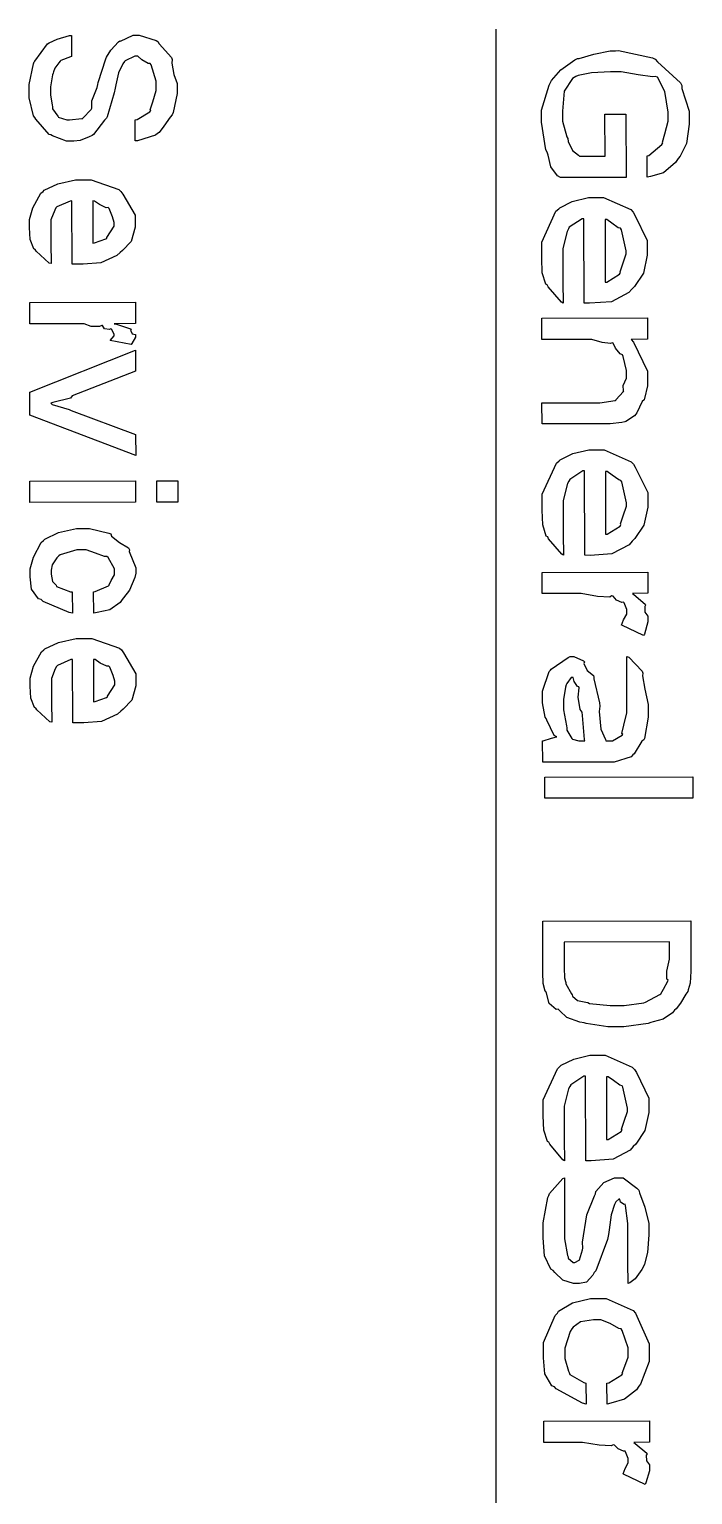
# Model space of a CAD drawing. Extents: x 0.2 to 11.6, y 0.3 to 16.2.
# Drawn here: x 9.418 to 9.854, y 3.268 to 4.232 of the extents above; entities that cross this region are included whole.
import ezdxf

# ---------------------------------------------------------------- set-up
doc = ezdxf.new("R2010")
doc.units = 0
doc.header["$MEASUREMENT"] = 0

msp = doc.modelspace()

# ---------------------------------------------------------------- linework, layer by layer
at = {"color": 0}
for p, q in [((9.72499, 4.23167), (9.72499, 2.87831)), ((9.42171, 4.21072), (9.43012, 4.22206)), ((9.43012, 4.22206), (9.43121, 4.22282)), ((9.43121, 4.22282), (9.43647, 4.22521)), ((9.43121, 4.22282), (9.43121, 4.22282)), ((9.43647, 4.22521), (9.44456, 4.2276)), ((9.44456, 4.2276), (9.44596, 4.2276)), ((9.44596, 4.2276), (9.44596, 4.21371)), ((9.44596, 4.2276), (9.44596, 4.2276)), ((9.47168, 4.21793), (9.47678, 4.22353)), ((9.47678, 4.22353), (9.47765, 4.22412)), ((9.47765, 4.22412), (9.47819, 4.2239)), ((9.47819, 4.2239), (9.48654, 4.22781)), ((9.48654, 4.22781), (9.48936, 4.22781)), ((9.48936, 4.22781), (9.4904, 4.22781)), ((9.4904, 4.22781), (9.50157, 4.22439)), ((9.50157, 4.22439), (9.50261, 4.22368)), ((9.50261, 4.22368), (9.50353, 4.22217)), ((9.50353, 4.22217), (9.51161, 4.21306)), ((9.43886, 4.2111), (9.43836, 4.21067)), ((9.44521, 4.2136), (9.43886, 4.2111)), ((9.44596, 4.21371), (9.44521, 4.2136)), ((9.46349, 4.19672), (9.46847, 4.21235)), ((9.46847, 4.21235), (9.46897, 4.21326)), ((9.46897, 4.21326), (9.47168, 4.21793)), ((9.46897, 4.21326), (9.46897, 4.21326)), ((9.48763, 4.21392), (9.48118, 4.21104)), ((9.4885, 4.21392), (9.48763, 4.21392)), ((9.48942, 4.21392), (9.4885, 4.21392)), ((9.49218, 4.21158), (9.48942, 4.21392)), ((9.49625, 4.20921), (9.49218, 4.21158)), ((9.51161, 4.21306), (9.51215, 4.21175)), ((9.51215, 4.21175), (9.51178, 4.20947)), ((9.76768, 4.20508), (9.77675, 4.21154)), ((9.77675, 4.21154), (9.77869, 4.2124)), ((9.77869, 4.2124), (9.77978, 4.21257)), ((9.77978, 4.21257), (9.78939, 4.21528)), ((9.78939, 4.21528), (9.80007, 4.21761)), ((9.80007, 4.21761), (9.80365, 4.21761)), ((9.80365, 4.21761), (9.8055, 4.21767)), ((9.8055, 4.21767), (9.82781, 4.21294)), ((9.82781, 4.21294), (9.82969, 4.21197)), ((9.82969, 4.21197), (9.83117, 4.21029)), ((9.41818, 4.19542), (9.4209, 4.20893)), ((9.4209, 4.20893), (9.42144, 4.21024)), ((9.42144, 4.21024), (9.42171, 4.21072)), ((9.43338, 4.20176), (9.43207, 4.19379)), ((9.43381, 4.20285), (9.43338, 4.20176)), ((9.43403, 4.20367), (9.43381, 4.20285)), ((9.435, 4.20611), (9.43403, 4.20367)), ((9.4375, 4.20958), (9.435, 4.20611)), ((9.43836, 4.21067), (9.4375, 4.20958)), ((9.47672, 4.20301), (9.4751, 4.19526)), ((9.4796, 4.20899), (9.47672, 4.20301)), ((9.48068, 4.21044), (9.4796, 4.20899)), ((9.48118, 4.21104), (9.48068, 4.21044)), ((9.49761, 4.20915), (9.49625, 4.20921)), ((9.49826, 4.20833), (9.49761, 4.20915)), ((9.50151, 4.1976), (9.49826, 4.20833)), ((9.51178, 4.20947), (9.51324, 4.20199)), ((9.51324, 4.20199), (9.5154, 4.19613)), ((9.76144, 4.19797), (9.76768, 4.20508)), ((9.78787, 4.20301), (9.77914, 4.20122)), ((9.80035, 4.20372), (9.78787, 4.20301)), ((9.80453, 4.20372), (9.80035, 4.20372)), ((9.80729, 4.20378), (9.80453, 4.20372)), ((9.81847, 4.20176), (9.80729, 4.20378)), ((9.82781, 4.20036), (9.81847, 4.20176)), ((9.83117, 4.21029), (9.84625, 4.1965)), ((9.41818, 4.19049), (9.41818, 4.19542)), ((9.43207, 4.19379), (9.43207, 4.19114)), ((9.45921, 4.18457), (9.46283, 4.19347)), ((9.46283, 4.19347), (9.46332, 4.19547)), ((9.46332, 4.19547), (9.46349, 4.19672)), ((9.47461, 4.19287), (9.47401, 4.18994)), ((9.4751, 4.19526), (9.47461, 4.19287)), ((9.50151, 4.19374), (9.50151, 4.1976)), ((9.50151, 4.19135), (9.50151, 4.19374)), ((9.5154, 4.19613), (9.5154, 4.19417)), ((9.5154, 4.19417), (9.5154, 4.18951)), ((9.75483, 4.17856), (9.75988, 4.19504)), ((9.75988, 4.19504), (9.7609, 4.19678)), ((9.7609, 4.19678), (9.76144, 4.19797)), ((9.77539, 4.19928), (9.76981, 4.19092)), ((9.77761, 4.20068), (9.77539, 4.19928)), ((9.77914, 4.20122), (9.77761, 4.20068)), ((9.82969, 4.20068), (9.82781, 4.20036)), ((9.83111, 4.20014), (9.82969, 4.20068)), ((9.83604, 4.19075), (9.83111, 4.20014)), ((9.84625, 4.1965), (9.84728, 4.19461)), ((9.84728, 4.19461), (9.84728, 4.19276)), ((9.84728, 4.19276), (9.85206, 4.1779)), ((9.41818, 4.18658), (9.41818, 4.19049)), ((9.42096, 4.17486), (9.41818, 4.18658)), ((9.43207, 4.19114), (9.43207, 4.18858)), ((9.43207, 4.18858), (9.43315, 4.18169)), ((9.45921, 4.17985), (9.45921, 4.18457)), ((9.47401, 4.18994), (9.4694, 4.17421)), ((9.49772, 4.17871), (9.49929, 4.18403)), ((9.49929, 4.18403), (9.50151, 4.19135)), ((9.5154, 4.18951), (9.51269, 4.17686)), ((9.76981, 4.19092), (9.76872, 4.17774)), ((9.83817, 4.17725), (9.83604, 4.19075)), ((9.42188, 4.17378), (9.42096, 4.17486)), ((9.42253, 4.17253), (9.42188, 4.17378)), ((9.43115, 4.1626), (9.42253, 4.17253)), ((9.43315, 4.18169), (9.43338, 4.18093)), ((9.43338, 4.18093), (9.43349, 4.17947)), ((9.43349, 4.17947), (9.43685, 4.17458)), ((9.43685, 4.17458), (9.43728, 4.17421)), ((9.43728, 4.17421), (9.43722, 4.17383)), ((9.43722, 4.17383), (9.44276, 4.17204)), ((9.44467, 4.17204), (9.45269, 4.17296)), ((9.45269, 4.17296), (9.45335, 4.17312)), ((9.45335, 4.17324), (9.45888, 4.17893)), ((9.45335, 4.17312), (9.45335, 4.17324)), ((9.45888, 4.17893), (9.45921, 4.17985)), ((9.45921, 4.17985), (9.45921, 4.17985)), ((9.46897, 4.17333), (9.46756, 4.17193)), ((9.4694, 4.17421), (9.46897, 4.17333)), ((9.48899, 4.17242), (9.4975, 4.17746)), ((9.4975, 4.17746), (9.49804, 4.17833)), ((9.49804, 4.17833), (9.49772, 4.17871)), ((9.51069, 4.17388), (9.50672, 4.16803)), ((9.51215, 4.17551), (9.51069, 4.17388)), ((9.51269, 4.17686), (9.51215, 4.17551)), ((9.75483, 4.17247), (9.75483, 4.17856)), ((9.76872, 4.17774), (9.76872, 4.17333)), ((9.76872, 4.17333), (9.76872, 4.17128)), ((9.7965, 4.17594), (9.81039, 4.17594)), ((9.79671, 4.14817), (9.7965, 4.17594)), ((9.7965, 4.17594), (9.7965, 4.17594)), ((9.81039, 4.17594), (9.8106, 4.13428)), ((9.83817, 4.17269), (9.83817, 4.17725)), ((9.83817, 4.17117), (9.83817, 4.17269)), ((9.85206, 4.1779), (9.85206, 4.1729)), ((9.85206, 4.1729), (9.85206, 4.16922)), ((9.44276, 4.17204), (9.44467, 4.17204)), ((9.44467, 4.17204), (9.44467, 4.17204)), ((9.46756, 4.17193), (9.46039, 4.16249)), ((9.48785, 4.17225), (9.48899, 4.17242)), ((9.48785, 4.15836), (9.48785, 4.17225)), ((9.50239, 4.16314), (9.50125, 4.162)), ((9.50347, 4.1639), (9.50239, 4.16314)), ((9.50672, 4.16803), (9.50347, 4.1639)), ((9.75483, 4.17063), (9.75483, 4.17247)), ((9.75776, 4.15235), (9.75483, 4.17063)), ((9.76872, 4.17128), (9.77165, 4.16103)), ((9.83442, 4.15739), (9.83604, 4.16303)), ((9.83604, 4.16303), (9.83817, 4.17117)), ((9.85206, 4.16922), (9.85032, 4.15668)), ((9.43229, 4.16228), (9.43115, 4.1626)), ((9.43338, 4.16162), (9.43229, 4.16228)), ((9.44271, 4.15815), (9.43338, 4.16162)), ((9.44618, 4.15815), (9.44271, 4.15815)), ((9.44749, 4.15815), (9.44618, 4.15815)), ((9.45156, 4.15864), (9.44749, 4.15815)), ((9.45747, 4.16103), (9.45156, 4.15864)), ((9.45942, 4.16183), (9.45747, 4.16103)), ((9.46039, 4.16249), (9.45942, 4.16183)), ((9.48921, 4.15842), (9.48785, 4.15836)), ((9.50125, 4.162), (9.48921, 4.15842)), ((9.77165, 4.16103), (9.77219, 4.15989)), ((9.77219, 4.15989), (9.7724, 4.15788)), ((9.7724, 4.15788), (9.77528, 4.15207)), ((9.82553, 4.14876), (9.83404, 4.15603)), ((9.83404, 4.15603), (9.83469, 4.15707)), ((9.83469, 4.15707), (9.83442, 4.15739)), ((9.85032, 4.15668), (9.84608, 4.14828)), ((9.75874, 4.15078), (9.75776, 4.15235)), ((9.75933, 4.14899), (9.75874, 4.15078)), ((9.76113, 4.14128), (9.75933, 4.14899)), ((9.77528, 4.15207), (9.77924, 4.14899)), ((9.77924, 4.14899), (9.78, 4.14817)), ((9.78, 4.14817), (9.79671, 4.14817)), ((9.82449, 4.14839), (9.82553, 4.14876)), ((9.82449, 4.1345), (9.82449, 4.14839)), ((9.8431, 4.14404), (9.83524, 4.13732)), ((9.84489, 4.14665), (9.8431, 4.14404)), ((9.84608, 4.14828), (9.84489, 4.14665)), ((9.76551, 4.13525), (9.76113, 4.14128)), ((9.76742, 4.13428), (9.76551, 4.13525)), ((9.8106, 4.13428), (9.76742, 4.13428)), ((9.82667, 4.13493), (9.82449, 4.1345)), ((9.83524, 4.13732), (9.82667, 4.13493)), ((9.42572, 4.12381), (9.42725, 4.12511)), ((9.42725, 4.12511), (9.428, 4.12587)), ((9.428, 4.12587), (9.43696, 4.13004)), ((9.43696, 4.13004), (9.44851, 4.13271)), ((9.44851, 4.13271), (9.45242, 4.13271)), ((9.45242, 4.13271), (9.45893, 4.13271)), ((9.45893, 4.13271), (9.47694, 4.12642)), ((9.47694, 4.12642), (9.47846, 4.12511)), ((9.47846, 4.12511), (9.4796, 4.12332)), ((9.42051, 4.11436), (9.42572, 4.12381)), ((9.43631, 4.11496), (9.43571, 4.11426)), ((9.44499, 4.11876), (9.43631, 4.11496)), ((9.44612, 4.11882), (9.44499, 4.11876)), ((9.44635, 4.07715), (9.44612, 4.11882)), ((9.46001, 4.11882), (9.46001, 4.09104)), ((9.46104, 4.11876), (9.46001, 4.11882)), ((9.46001, 4.11882), (9.46001, 4.11882)), ((9.46436, 4.11638), (9.46104, 4.11876)), ((9.46864, 4.11436), (9.46436, 4.11638)), ((9.4796, 4.12332), (9.48779, 4.10938)), ((9.76688, 4.11432), (9.77518, 4.11838)), ((9.77518, 4.11838), (9.78575, 4.12099)), ((9.78575, 4.12099), (9.78933, 4.12099)), ((9.78933, 4.12099), (9.79579, 4.12099)), ((9.79579, 4.12099), (9.81358, 4.11307)), ((9.41835, 4.10667), (9.42051, 4.11436)), ((9.41835, 4.10406), (9.41835, 4.10667)), ((9.43485, 4.11279), (9.43224, 4.10628)), ((9.43224, 4.10628), (9.43224, 4.10406)), ((9.43571, 4.11426), (9.43485, 4.11279)), ((9.47, 4.11447), (9.46864, 4.11436)), ((9.47065, 4.11382), (9.47, 4.11447)), ((9.47293, 4.1084), (9.47065, 4.11382)), ((9.4739, 4.10471), (9.47293, 4.1084)), ((9.48779, 4.10938), (9.48779, 4.10471)), ((9.75504, 4.09164), (9.76443, 4.11203)), ((9.76443, 4.11203), (9.76633, 4.11361)), ((9.76633, 4.11361), (9.76688, 4.11432)), ((9.78174, 4.1071), (9.77322, 4.10146)), ((9.78282, 4.1071), (9.78174, 4.1071)), ((9.78304, 4.05154), (9.78282, 4.1071)), ((9.79779, 4.10667), (9.79671, 4.10667)), ((9.79671, 4.10667), (9.79671, 4.06543)), ((9.80122, 4.10428), (9.79779, 4.10667)), ((9.81358, 4.11307), (9.81515, 4.11143)), ((9.81515, 4.11143), (9.81629, 4.10949)), ((9.81629, 4.10949), (9.82449, 4.09272)), ((9.41835, 4.1014), (9.41835, 4.10406)), ((9.41878, 4.09337), (9.41835, 4.1014)), ((9.43224, 4.10406), (9.43224, 4.10211)), ((9.43224, 4.10211), (9.43224, 4.09771)), ((9.43224, 4.09771), (9.43224, 4.09625)), ((9.43224, 4.09625), (9.43224, 4.09494)), ((9.46912, 4.09467), (9.4739, 4.10221)), ((9.4739, 4.10221), (9.4739, 4.10471)), ((9.4739, 4.10471), (9.4739, 4.10471)), ((9.48779, 4.10156), (9.48525, 4.09212)), ((9.48779, 4.10471), (9.48779, 4.10156)), ((9.77171, 4.09869), (9.76893, 4.08746)), ((9.77263, 4.10037), (9.77171, 4.09869)), ((9.77322, 4.10146), (9.77263, 4.10037)), ((9.80544, 4.10118), (9.80122, 4.10428)), ((9.80692, 4.10081), (9.80544, 4.10118)), ((9.80751, 4.09983), (9.80692, 4.10081)), ((9.8106, 4.08604), (9.80751, 4.09983)), ((9.42111, 4.08724), (9.41878, 4.09337)), ((9.42204, 4.08692), (9.42111, 4.08724)), ((9.42269, 4.08578), (9.42204, 4.08692)), ((9.43132, 4.07796), (9.42269, 4.08578)), ((9.43224, 4.09494), (9.43224, 4.09201)), ((9.43224, 4.09201), (9.43224, 4.09104)), ((9.43224, 4.09104), (9.43246, 4.07758)), ((9.43224, 4.09104), (9.43224, 4.09104)), ((9.46001, 4.09104), (9.46099, 4.09115)), ((9.46099, 4.09115), (9.46858, 4.09386)), ((9.46858, 4.09386), (9.46912, 4.09429)), ((9.46912, 4.09429), (9.46912, 4.09467)), ((9.47944, 4.08626), (9.47781, 4.08496)), ((9.48525, 4.09212), (9.47944, 4.08626)), ((9.75504, 4.08431), (9.75504, 4.09164)), ((9.76893, 4.08746), (9.76893, 4.08365)), ((9.8106, 4.08393), (9.8106, 4.08604)), ((9.8106, 4.08604), (9.8106, 4.08604)), ((9.82449, 4.09272), (9.82449, 4.08713)), ((9.82449, 4.08713), (9.82449, 4.08317)), ((9.43246, 4.07758), (9.43132, 4.07796)), ((9.44694, 4.07715), (9.44635, 4.07715)), ((9.44878, 4.07715), (9.44694, 4.07715)), ((9.4496, 4.07715), (9.44878, 4.07715)), ((9.4535, 4.07715), (9.4496, 4.07715)), ((9.46522, 4.07813), (9.4535, 4.07715)), ((9.47581, 4.08301), (9.46522, 4.07813)), ((9.47781, 4.08496), (9.47581, 4.08301)), ((9.75504, 4.08111), (9.75504, 4.08431)), ((9.75547, 4.0715), (9.75504, 4.08111)), ((9.76893, 4.08365), (9.76893, 4.08083)), ((9.76893, 4.08083), (9.76893, 4.07449)), ((9.80664, 4.07221), (9.80838, 4.07747)), ((9.80838, 4.07747), (9.8106, 4.08393)), ((9.82449, 4.08317), (9.82189, 4.07129)), ((9.75781, 4.06407), (9.75547, 4.0715)), ((9.76893, 4.07449), (9.76893, 4.07238)), ((9.76893, 4.07238), (9.76893, 4.07064)), ((9.76893, 4.07064), (9.76893, 4.06674)), ((9.76893, 4.06674), (9.76893, 4.06543)), ((9.79779, 4.06549), (9.80632, 4.07075)), ((9.80632, 4.07075), (9.80692, 4.07172)), ((9.80692, 4.07172), (9.80664, 4.07221)), ((9.82189, 4.07129), (9.81597, 4.0625)), ((9.75874, 4.06369), (9.75781, 4.06407)), ((9.75933, 4.06233), (9.75874, 4.06369)), ((9.76801, 4.05219), (9.75933, 4.06233)), ((9.76893, 4.06543), (9.76915, 4.05154)), ((9.76893, 4.06543), (9.76893, 4.06543)), ((9.79671, 4.06543), (9.79779, 4.06549)), ((9.79671, 4.06543), (9.79671, 4.06543)), ((9.81228, 4.05849), (9.801, 4.05251)), ((9.81429, 4.06087), (9.81228, 4.05849)), ((9.81597, 4.0625), (9.81429, 4.06087)), ((9.41846, 4.05197), (9.4879, 4.05219)), ((9.41846, 4.03808), (9.41846, 4.05197)), ((9.41846, 4.05197), (9.41846, 4.05197)), ((9.4879, 4.05219), (9.4879, 4.03831)), ((9.76915, 4.05154), (9.76801, 4.05219)), ((9.78657, 4.05149), (9.78304, 4.05154)), ((9.801, 4.05251), (9.78657, 4.05149)), ((9.45275, 4.03808), (9.41846, 4.03808)), ((9.45426, 4.03808), (9.45275, 4.03808)), ((9.45882, 4.03624), (9.45426, 4.03808)), ((9.4879, 4.03831), (9.47401, 4.03808)), ((9.47401, 4.03808), (9.47542, 4.03776)), ((9.47542, 4.03776), (9.48465, 4.03472)), ((9.75515, 4.04161), (9.8246, 4.04183)), ((9.75515, 4.02772), (9.75515, 4.04161)), ((9.8246, 4.04183), (9.8246, 4.02794)), ((9.4644, 4.03619), (9.45882, 4.03624)), ((9.46576, 4.037), (9.4644, 4.03619)), ((9.46631, 4.03689), (9.46576, 4.037)), ((9.46772, 4.03472), (9.46631, 4.03689)), ((9.47097, 4.03424), (9.46772, 4.03472)), ((9.47185, 4.03461), (9.47097, 4.03424)), ((9.4714, 4.02701), (9.47401, 4.03011)), ((9.47217, 4.0344), (9.47185, 4.03461)), ((9.47401, 4.03114), (9.47217, 4.0344)), ((9.47401, 4.03011), (9.47401, 4.03114)), ((9.47401, 4.03114), (9.47401, 4.03114)), ((9.48465, 4.03472), (9.48508, 4.0344)), ((9.48508, 4.0344), (9.48481, 4.03386)), ((9.48481, 4.03386), (9.48579, 4.03136)), ((9.4879, 4.02914), (9.48551, 4.02496)), ((9.48579, 4.03136), (9.4879, 4.03087)), ((9.4879, 4.03087), (9.4879, 4.03071)), ((9.4879, 4.03071), (9.4879, 4.02914)), ((9.41851, 3.993), (9.48796, 4.02078)), ((9.48508, 4.02442), (9.4714, 4.02701)), ((9.4714, 4.02701), (9.4714, 4.02701)), ((9.48551, 4.02496), (9.48508, 4.02442)), ((9.48796, 4.02078), (9.48796, 4.00689)), ((9.78575, 4.02772), (9.75515, 4.02772)), ((9.78797, 4.02772), (9.78575, 4.02772)), ((9.79482, 4.02576), (9.78797, 4.02772)), ((9.80029, 4.02496), (9.79482, 4.02576)), ((9.80137, 4.02556), (9.80029, 4.02496)), ((9.80203, 4.02522), (9.80137, 4.02556)), ((9.80365, 4.02203), (9.80203, 4.02522)), ((9.80675, 4.01818), (9.80365, 4.02203)), ((9.8246, 4.02794), (9.81396, 4.02772)), ((9.81396, 4.02772), (9.81543, 4.02599)), ((9.81543, 4.02599), (9.8246, 4.00678)), ((9.80811, 4.01753), (9.80675, 4.01818)), ((9.80854, 4.01654), (9.80811, 4.01753)), ((9.81071, 4.00726), (9.80854, 4.01654)), ((9.48796, 4.00689), (9.44629, 3.99061)), ((9.80869, 3.9975), (9.81071, 4.00228)), ((9.81071, 4.00385), (9.81071, 4.00726)), ((9.81071, 4.00228), (9.81071, 4.00385)), ((9.8246, 4.00678), (9.8246, 4.00038)), ((9.8246, 4.00038), (9.8246, 3.99729)), ((9.41851, 3.97803), (9.41851, 3.993)), ((9.41851, 3.993), (9.41851, 3.993)), ((9.44629, 3.99061), (9.44515, 3.98921)), ((9.80393, 3.98817), (9.80865, 3.99322)), ((9.80865, 3.99322), (9.80897, 3.99387)), ((9.80886, 3.99387), (9.80869, 3.9975)), ((9.80897, 3.99387), (9.80886, 3.99387)), ((9.8246, 3.99729), (9.82275, 3.98888)), ((9.4336, 3.98622), (9.4324, 3.98583)), ((9.4324, 3.98583), (9.43326, 3.98497)), ((9.43326, 3.98497), (9.44433, 3.98161)), ((9.44515, 3.98921), (9.4336, 3.98622)), ((9.44433, 3.98161), (9.44564, 3.98107)), ((9.44564, 3.98107), (9.48796, 3.96522)), ((9.75538, 3.97217), (9.75515, 3.98606)), ((9.75515, 3.98606), (9.78965, 3.98606)), ((9.78965, 3.98606), (9.79324, 3.98606)), ((9.79324, 3.98606), (9.80344, 3.98768)), ((9.80344, 3.98768), (9.80399, 3.98801)), ((9.80399, 3.98801), (9.80393, 3.98817)), ((9.82107, 3.98699), (9.81754, 3.97939)), ((9.82243, 3.98801), (9.82107, 3.98699)), ((9.82275, 3.98888), (9.82243, 3.98801)), ((9.48817, 3.95133), (9.41851, 3.97803)), ((9.79747, 3.97217), (9.75538, 3.97217)), ((9.75538, 3.97217), (9.75538, 3.97217)), ((9.80003, 3.97217), (9.79747, 3.97217)), ((9.80783, 3.97314), (9.80003, 3.97217)), ((9.80963, 3.97347), (9.80783, 3.97314)), ((9.81033, 3.97369), (9.80963, 3.97347)), ((9.81597, 3.97749), (9.81033, 3.97369)), ((9.817, 3.97868), (9.81597, 3.97749)), ((9.81754, 3.97939), (9.817, 3.97868)), ((9.48796, 3.96522), (9.48817, 3.95133)), ((9.76714, 3.94857), (9.77544, 3.95264)), ((9.77544, 3.95264), (9.78603, 3.95524)), ((9.78603, 3.95524), (9.78961, 3.95524)), ((9.78961, 3.95524), (9.79606, 3.95524)), ((9.79606, 3.95524), (9.81386, 3.94732)), ((9.75532, 3.92589), (9.76471, 3.94629)), ((9.76471, 3.94629), (9.7666, 3.94786)), ((9.7666, 3.94786), (9.76714, 3.94857)), ((9.78201, 3.94135), (9.77349, 3.93571)), ((9.7831, 3.94135), (9.78201, 3.94135)), ((9.78331, 3.88579), (9.7831, 3.94135)), ((9.81386, 3.94732), (9.81543, 3.94569)), ((9.81543, 3.94569), (9.81657, 3.94374)), ((9.81657, 3.94374), (9.82476, 3.92697)), ((9.41862, 3.93446), (9.48807, 3.93468)), ((9.41862, 3.92057), (9.41862, 3.93446)), ((9.41862, 3.93446), (9.41862, 3.93446)), ((9.48807, 3.93468), (9.48807, 3.92079)), ((9.50196, 3.93468), (9.51585, 3.93468)), ((9.50196, 3.92079), (9.50196, 3.93468)), ((9.50196, 3.93468), (9.50196, 3.93468)), ((9.51585, 3.93468), (9.51585, 3.92079)), ((9.77197, 3.93294), (9.76921, 3.92171)), ((9.77289, 3.93463), (9.77197, 3.93294)), ((9.77349, 3.93571), (9.77289, 3.93463)), ((9.79807, 3.94092), (9.79699, 3.94092)), ((9.79699, 3.94092), (9.79699, 3.89968)), ((9.80149, 3.93853), (9.79807, 3.94092)), ((9.80572, 3.93544), (9.80149, 3.93853)), ((9.80718, 3.93506), (9.80572, 3.93544)), ((9.80778, 3.93408), (9.80718, 3.93506)), ((9.81088, 3.92031), (9.80778, 3.93408)), ((9.75532, 3.91857), (9.75532, 3.92589)), ((9.82476, 3.92697), (9.82476, 3.92139)), ((9.48807, 3.92079), (9.41862, 3.92057)), ((9.51585, 3.92079), (9.50196, 3.92079)), ((9.75532, 3.91536), (9.75532, 3.91857)), ((9.75575, 3.90576), (9.75532, 3.91536)), ((9.76921, 3.92171), (9.76921, 3.91792)), ((9.76921, 3.91792), (9.76921, 3.9151)), ((9.76921, 3.9151), (9.76921, 3.90875)), ((9.80865, 3.91174), (9.81088, 3.91818)), ((9.81088, 3.91818), (9.81088, 3.92031)), ((9.81088, 3.92031), (9.81088, 3.92031)), ((9.82476, 3.91743), (9.82215, 3.90554)), ((9.82476, 3.92139), (9.82476, 3.91743)), ((9.43728, 3.90067), (9.44917, 3.90332)), ((9.44917, 3.90332), (9.45318, 3.90332)), ((9.45318, 3.90332), (9.45785, 3.90332)), ((9.45785, 3.90332), (9.47049, 3.90044)), ((9.75808, 3.89833), (9.75575, 3.90576)), ((9.76921, 3.90875), (9.76921, 3.90663)), ((9.76921, 3.90663), (9.76921, 3.90489)), ((9.76921, 3.90489), (9.76921, 3.90099)), ((9.79807, 3.89974), (9.80658, 3.905)), ((9.80658, 3.905), (9.80718, 3.90599)), ((9.80692, 3.90647), (9.80865, 3.91174)), ((9.80718, 3.90599), (9.80692, 3.90647)), ((9.82215, 3.90554), (9.81625, 3.89675)), ((9.42085, 3.88465), (9.42606, 3.89421)), ((9.42606, 3.89421), (9.42757, 3.89551)), ((9.42757, 3.89551), (9.42828, 3.89632)), ((9.42828, 3.89632), (9.43728, 3.90067)), ((9.47049, 3.90044), (9.47185, 3.89985)), ((9.47185, 3.89985), (9.47222, 3.89844)), ((9.47222, 3.89844), (9.47754, 3.89426)), ((9.47754, 3.89426), (9.48335, 3.89063)), ((9.759, 3.89794), (9.75808, 3.89833)), ((9.7596, 3.8966), (9.759, 3.89794)), ((9.76828, 3.88644), (9.7596, 3.8966)), ((9.76921, 3.90099), (9.76921, 3.89968)), ((9.76921, 3.89968), (9.76942, 3.88579)), ((9.76921, 3.89968), (9.76921, 3.89968)), ((9.79699, 3.89968), (9.79807, 3.89974)), ((9.79699, 3.89968), (9.79699, 3.89968)), ((9.81456, 3.89513), (9.81256, 3.89274)), ((9.81625, 3.89675), (9.81456, 3.89513)), ((9.41867, 3.87685), (9.42085, 3.88465)), ((9.43636, 3.88411), (9.43317, 3.87956)), ((9.43756, 3.88553), (9.43636, 3.88411)), ((9.43836, 3.88618), (9.43756, 3.88553)), ((9.44943, 3.88943), (9.43836, 3.88618)), ((9.4534, 3.88943), (9.44943, 3.88943)), ((9.45546, 3.88943), (9.4534, 3.88943)), ((9.46164, 3.88721), (9.45546, 3.88943)), ((9.46767, 3.88504), (9.46164, 3.88721)), ((9.46924, 3.8851), (9.46767, 3.88504)), ((9.47006, 3.88439), (9.46924, 3.8851)), ((9.47422, 3.87679), (9.47006, 3.88439)), ((9.48335, 3.89063), (9.484, 3.88943)), ((9.484, 3.88943), (9.48383, 3.88824)), ((9.48383, 3.88824), (9.48813, 3.87761)), ((9.76942, 3.88579), (9.76828, 3.88644)), ((9.78683, 3.88574), (9.78331, 3.88579)), ((9.80126, 3.88678), (9.78683, 3.88574)), ((9.81256, 3.89274), (9.80126, 3.88678)), ((9.41868, 3.87424), (9.41867, 3.87685)), ((9.41868, 3.87158), (9.41868, 3.87424)), ((9.43257, 3.87608), (9.43256, 3.87489)), ((9.43256, 3.87489), (9.43256, 3.87332)), ((9.43317, 3.87956), (9.43257, 3.87608)), ((9.47424, 3.87403), (9.47422, 3.87679)), ((9.47424, 3.87283), (9.47424, 3.87403)), ((9.48813, 3.87403), (9.48753, 3.87126)), ((9.48813, 3.87761), (9.48813, 3.87403)), ((9.75547, 3.87446), (9.82493, 3.87468)), ((9.75547, 3.86057), (9.75547, 3.87446)), ((9.82493, 3.87468), (9.82492, 3.86079)), ((9.4196, 3.86356), (9.41868, 3.87158)), ((9.43256, 3.87332), (9.43338, 3.86849)), ((9.43338, 3.86849), (9.43528, 3.86681)), ((9.43528, 3.86681), (9.43582, 3.86621)), ((9.43582, 3.86621), (9.43608, 3.86524)), ((9.43608, 3.86524), (9.44526, 3.86182)), ((9.46149, 3.86187), (9.47017, 3.86567)), ((9.47017, 3.86567), (9.47075, 3.86621)), ((9.47065, 3.86626), (9.472, 3.86925)), ((9.47075, 3.86621), (9.47065, 3.86626)), ((9.472, 3.86925), (9.47424, 3.87283)), ((9.48753, 3.87126), (9.4841, 3.86285)), ((9.42421, 3.85715), (9.4196, 3.86356)), ((9.42606, 3.85667), (9.42421, 3.85715)), ((9.42731, 3.85547), (9.42606, 3.85667)), ((9.44444, 3.8481), (9.42731, 3.85547)), ((9.44526, 3.86182), (9.44644, 3.86165)), ((9.44644, 3.86165), (9.44667, 3.84776)), ((9.44644, 3.86165), (9.44644, 3.86165)), ((9.46033, 3.86165), (9.46149, 3.86187)), ((9.46056, 3.84776), (9.46033, 3.86165)), ((9.47786, 3.85476), (9.47119, 3.84988)), ((9.47922, 3.85667), (9.47786, 3.85476)), ((9.48008, 3.85781), (9.47922, 3.85667)), ((9.4841, 3.86285), (9.48008, 3.85781)), ((9.7774, 3.86057), (9.75547, 3.86057)), ((9.75547, 3.86057), (9.75547, 3.86057)), ((9.78099, 3.86057), (9.7774, 3.86057)), ((9.79178, 3.85867), (9.78099, 3.86057)), ((9.79975, 3.85829), (9.79178, 3.85867)), ((9.80106, 3.85906), (9.79975, 3.85829)), ((9.80197, 3.85883), (9.80106, 3.85906)), ((9.80431, 3.85628), (9.80197, 3.85883)), ((9.80783, 3.85476), (9.80431, 3.85628)), ((9.80886, 3.85493), (9.80783, 3.85476)), ((9.80919, 3.85449), (9.80886, 3.85493)), ((9.82492, 3.86079), (9.81472, 3.86057)), ((9.81472, 3.86057), (9.8156, 3.85992)), ((9.8156, 3.85992), (9.82314, 3.85357)), ((9.44667, 3.84776), (9.44444, 3.8481)), ((9.46272, 3.8481), (9.46056, 3.84776)), ((9.47119, 3.84988), (9.46272, 3.8481)), ((9.80886, 3.84337), (9.81103, 3.84717)), ((9.81103, 3.85004), (9.80919, 3.85449)), ((9.81104, 3.84842), (9.81103, 3.85004)), ((9.81103, 3.84717), (9.81104, 3.84842)), ((9.8234, 3.85297), (9.82281, 3.85221)), ((9.82281, 3.85221), (9.82297, 3.84847)), ((9.82297, 3.84847), (9.82493, 3.84586)), ((9.82314, 3.85357), (9.8234, 3.85297)), ((9.82493, 3.84586), (9.82493, 3.84494)), ((9.82493, 3.84494), (9.82493, 3.84196)), ((9.80761, 3.83985), (9.80886, 3.84337)), ((9.80778, 3.83974), (9.80761, 3.83985)), ((9.8221, 3.83301), (9.80778, 3.83974)), ((9.82493, 3.84196), (9.82254, 3.83399)), ((9.42844, 3.82428), (9.43739, 3.82844)), ((9.43739, 3.82844), (9.44894, 3.83111)), ((9.44894, 3.83111), (9.45285, 3.83111)), ((9.45285, 3.83111), (9.45936, 3.83111)), ((9.45936, 3.83111), (9.47737, 3.82482)), ((9.82254, 3.83399), (9.8221, 3.83301)), ((9.42096, 3.81278), (9.42617, 3.82221)), ((9.42617, 3.82221), (9.42768, 3.82351)), ((9.42768, 3.82351), (9.42844, 3.82428)), ((9.44542, 3.81717), (9.43674, 3.81336)), ((9.44656, 3.81722), (9.44542, 3.81717)), ((9.44678, 3.77556), (9.44656, 3.81722)), ((9.46044, 3.81722), (9.46044, 3.78944)), ((9.46149, 3.81717), (9.46044, 3.81722)), ((9.46044, 3.81722), (9.46044, 3.81722)), ((9.46479, 3.81478), (9.46149, 3.81717)), ((9.47737, 3.82482), (9.47889, 3.82351)), ((9.47889, 3.82351), (9.48003, 3.82172)), ((9.48003, 3.82172), (9.48822, 3.80778)), ((9.76124, 3.81082), (9.77251, 3.81868)), ((9.77251, 3.81868), (9.77382, 3.81922)), ((9.77382, 3.81922), (9.77615, 3.81922)), ((9.77615, 3.81922), (9.78244, 3.81635)), ((9.78244, 3.81635), (9.78315, 3.81575)), ((9.81114, 3.80533), (9.81114, 3.81922)), ((9.81114, 3.81922), (9.81233, 3.81874)), ((9.81233, 3.81874), (9.82101, 3.80951)), ((9.41878, 3.80507), (9.42096, 3.81278)), ((9.43528, 3.81119), (9.43267, 3.80469)), ((9.43614, 3.81267), (9.43528, 3.81119)), ((9.43674, 3.81336), (9.43614, 3.81267)), ((9.46907, 3.81278), (9.46479, 3.81478)), ((9.47043, 3.81288), (9.46907, 3.81278)), ((9.47108, 3.81224), (9.47043, 3.81288)), ((9.47336, 3.80681), (9.47108, 3.81224)), ((9.47433, 3.80311), (9.47336, 3.80681)), ((9.48822, 3.80778), (9.48822, 3.80311)), ((9.75558, 3.7965), (9.75993, 3.8094)), ((9.75993, 3.8094), (9.76079, 3.81033)), ((9.76079, 3.81033), (9.76124, 3.81082)), ((9.78315, 3.81575), (9.78276, 3.81461)), ((9.78276, 3.81461), (9.78504, 3.81011)), ((9.78504, 3.81011), (9.78907, 3.80664)), ((9.78907, 3.80664), (9.78944, 3.80556)), ((9.82101, 3.80951), (9.82156, 3.80817)), ((9.82156, 3.80817), (9.82124, 3.80658)), ((9.82124, 3.80658), (9.82281, 3.79785)), ((9.41878, 3.80246), (9.41878, 3.80507)), ((9.41878, 3.79981), (9.41878, 3.80246)), ((9.41922, 3.79178), (9.41878, 3.79981)), ((9.43267, 3.80469), (9.43267, 3.80246)), ((9.43267, 3.80246), (9.43267, 3.80051)), ((9.43267, 3.80051), (9.43267, 3.79611)), ((9.46957, 3.79308), (9.47433, 3.80061)), ((9.47433, 3.80061), (9.47433, 3.80311)), ((9.47433, 3.80311), (9.47433, 3.80311)), ((9.48822, 3.79997), (9.48568, 3.79053)), ((9.48822, 3.80311), (9.48822, 3.79997)), ((9.77078, 3.79899), (9.76947, 3.7909)), ((9.77121, 3.80057), (9.77078, 3.79899)), ((9.77149, 3.80138), (9.77121, 3.80057)), ((9.77447, 3.80533), (9.77149, 3.80138)), ((9.77556, 3.80533), (9.77447, 3.80533)), ((9.77576, 3.80533), (9.77556, 3.80533)), ((9.77642, 3.8029), (9.77576, 3.80533)), ((9.77849, 3.79958), (9.77642, 3.8029)), ((9.77946, 3.79926), (9.77849, 3.79958)), ((9.77897, 3.79254), (9.77963, 3.79861)), ((9.77963, 3.79861), (9.77946, 3.79926)), ((9.78944, 3.80556), (9.78928, 3.80447)), ((9.78928, 3.80447), (9.79303, 3.78874)), ((9.81114, 3.80399), (9.81114, 3.80533)), ((9.81114, 3.80533), (9.81114, 3.80533)), ((9.81114, 3.79981), (9.81114, 3.80399)), ((9.81114, 3.79796), (9.81114, 3.79981)), ((9.81114, 3.79551), (9.81114, 3.79796)), ((9.82281, 3.79785), (9.82503, 3.78771)), ((9.42156, 3.78564), (9.41922, 3.79178)), ((9.43267, 3.79611), (9.43267, 3.79465)), ((9.43267, 3.79465), (9.43267, 3.79335)), ((9.43267, 3.79335), (9.43267, 3.79042)), ((9.43267, 3.79042), (9.43267, 3.78944)), ((9.43267, 3.78944), (9.43289, 3.77599)), ((9.43267, 3.78944), (9.43267, 3.78944)), ((9.46044, 3.78944), (9.46143, 3.78956)), ((9.46143, 3.78956), (9.46903, 3.79226)), ((9.46903, 3.79226), (9.46957, 3.79269)), ((9.46957, 3.79269), (9.46957, 3.79308)), ((9.48568, 3.79053), (9.47988, 3.78467)), ((9.75558, 3.79189), (9.75558, 3.7965)), ((9.75558, 3.78879), (9.75558, 3.79189)), ((9.75738, 3.7794), (9.75558, 3.78879)), ((9.76947, 3.7909), (9.76947, 3.78819)), ((9.76947, 3.78819), (9.76947, 3.78424)), ((9.78043, 3.78429), (9.77897, 3.79254)), ((9.79303, 3.78874), (9.79335, 3.78668)), ((9.81114, 3.78819), (9.81114, 3.79551)), ((9.81114, 3.78494), (9.81114, 3.78819)), ((9.82503, 3.78771), (9.82503, 3.78429)), ((9.42247, 3.78532), (9.42156, 3.78564)), ((9.42313, 3.78418), (9.42247, 3.78532)), ((9.43175, 3.77636), (9.42313, 3.78418)), ((9.47624, 3.78142), (9.46565, 3.77653)), ((9.47825, 3.78336), (9.47624, 3.78142)), ((9.47988, 3.78467), (9.47825, 3.78336)), ((9.75797, 3.77843), (9.75738, 3.7794)), ((9.75836, 3.7774), (9.75797, 3.77843)), ((9.76947, 3.78424), (9.77126, 3.7736)), ((9.78162, 3.78256), (9.78043, 3.78429)), ((9.78179, 3.78039), (9.78162, 3.78256)), ((9.78326, 3.76465), (9.78179, 3.78039)), ((9.79335, 3.78668), (9.79281, 3.78315)), ((9.79281, 3.78315), (9.794, 3.77149)), ((9.80903, 3.77403), (9.81114, 3.78222)), ((9.81114, 3.78222), (9.81114, 3.78494)), ((9.82503, 3.77935), (9.82264, 3.7654)), ((9.82503, 3.78429), (9.82503, 3.77935)), ((9.43289, 3.77599), (9.43175, 3.77636)), ((9.44738, 3.77556), (9.44678, 3.77556)), ((9.44922, 3.77556), (9.44738, 3.77556)), ((9.45003, 3.77556), (9.44922, 3.77556)), ((9.45394, 3.77556), (9.45003, 3.77556)), ((9.46565, 3.77653), (9.45394, 3.77556)), ((9.76335, 3.76719), (9.75836, 3.7774)), ((9.77126, 3.7736), (9.77165, 3.77235)), ((9.77165, 3.77235), (9.77169, 3.77072)), ((9.77169, 3.77072), (9.77496, 3.76531)), ((9.794, 3.77149), (9.79693, 3.76476)), ((9.80783, 3.76861), (9.80903, 3.77403)), ((9.80832, 3.76824), (9.80783, 3.76861)), ((9.80789, 3.76747), (9.80832, 3.76824)), ((9.75558, 3.76367), (9.75592, 3.76383)), ((9.75581, 3.74978), (9.75558, 3.76367)), ((9.75592, 3.76383), (9.76156, 3.76563)), ((9.76156, 3.76563), (9.76232, 3.76585)), ((9.76232, 3.76585), (9.76481, 3.7665)), ((9.76232, 3.76585), (9.76232, 3.76585)), ((9.76492, 3.7665), (9.76335, 3.76719)), ((9.76481, 3.7665), (9.76492, 3.7665)), ((9.77496, 3.76531), (9.77533, 3.76497)), ((9.77533, 3.76497), (9.77533, 3.76497)), ((9.77533, 3.76497), (9.77957, 3.76367)), ((9.77957, 3.76367), (9.78097, 3.76367)), ((9.78097, 3.76367), (9.78336, 3.76367)), ((9.78336, 3.76367), (9.78326, 3.76465)), ((9.78336, 3.76367), (9.78336, 3.76367)), ((9.79693, 3.76476), (9.79725, 3.76367)), ((9.79725, 3.76367), (9.79943, 3.76367)), ((9.79943, 3.76367), (9.80165, 3.76367)), ((9.80165, 3.76367), (9.80789, 3.76747)), ((9.82081, 3.76357), (9.81575, 3.75532)), ((9.82221, 3.76454), (9.82081, 3.76357)), ((9.82264, 3.7654), (9.82221, 3.76454)), ((9.75749, 3.74978), (9.75581, 3.74978)), ((9.76264, 3.74978), (9.75749, 3.74978)), ((9.76492, 3.74978), (9.76264, 3.74978)), ((9.76736, 3.74978), (9.76492, 3.74978)), ((9.77485, 3.74978), (9.76736, 3.74978)), ((9.77815, 3.74978), (9.77485, 3.74978)), ((9.79899, 3.74978), (9.77815, 3.74978)), ((9.80274, 3.74978), (9.79899, 3.74978)), ((9.81396, 3.75336), (9.80274, 3.74978)), ((9.81506, 3.75456), (9.81396, 3.75336)), ((9.81575, 3.75532), (9.81506, 3.75456)), ((9.75711, 3.73985), (9.85433, 3.74007)), ((9.75711, 3.72597), (9.75711, 3.73985)), ((9.75711, 3.73985), (9.75711, 3.73985)), ((9.85433, 3.74007), (9.85433, 3.72618)), ((9.85433, 3.72618), (9.75711, 3.72597)), ((9.75586, 3.64524), (9.85308, 3.64546)), ((9.75586, 3.61376), (9.75586, 3.64524)), ((9.85308, 3.64546), (9.85308, 3.61486)), ((9.85308, 3.64546), (9.85308, 3.64546)), ((9.83919, 3.63157), (9.76975, 3.63135)), ((9.76975, 3.63135), (9.76975, 3.6166)), ((9.83919, 3.62267), (9.83919, 3.63157)), ((9.83919, 3.63157), (9.83919, 3.63157)), ((9.75586, 3.61143), (9.75586, 3.61376)), ((9.76975, 3.6166), (9.76975, 3.61447)), ((9.76975, 3.61447), (9.76996, 3.60796)), ((9.83729, 3.61236), (9.83919, 3.62011)), ((9.83919, 3.62011), (9.83919, 3.62267)), ((9.85308, 3.61486), (9.85308, 3.61225)), ((9.75607, 3.60428), (9.75586, 3.61143)), ((9.75732, 3.59918), (9.75607, 3.60428)), ((9.76996, 3.60796), (9.77061, 3.60547)), ((9.77061, 3.60547), (9.77083, 3.60487)), ((9.77083, 3.60487), (9.77094, 3.60394)), ((9.83524, 3.60058), (9.83789, 3.60568)), ((9.83735, 3.60699), (9.83729, 3.61236)), ((9.83811, 3.60661), (9.83735, 3.60699)), ((9.83789, 3.60568), (9.83811, 3.60661)), ((9.8526, 3.60433), (9.85146, 3.59993)), ((9.85308, 3.61225), (9.8526, 3.60433)), ((9.75781, 3.59901), (9.75732, 3.59918)), ((9.75831, 3.59782), (9.75781, 3.59901)), ((9.76004, 3.59099), (9.75831, 3.59782)), ((9.77094, 3.60394), (9.77463, 3.59739)), ((9.77463, 3.59739), (9.77518, 3.59685)), ((9.77518, 3.59685), (9.77522, 3.59586)), ((9.77522, 3.59586), (9.77864, 3.59304)), ((9.8234, 3.59201), (9.83274, 3.5969)), ((9.83274, 3.5969), (9.83333, 3.5975)), ((9.83333, 3.5975), (9.83524, 3.60058)), ((9.83333, 3.5975), (9.83333, 3.5975)), ((9.84983, 3.59717), (9.84635, 3.59119)), ((9.85113, 3.59901), (9.84983, 3.59717)), ((9.85146, 3.59993), (9.85113, 3.59901)), ((9.76454, 3.58713), (9.76004, 3.59099)), ((9.76585, 3.58729), (9.76454, 3.58713)), ((9.76693, 3.58632), (9.76585, 3.58729)), ((9.77169, 3.58187), (9.76693, 3.58632)), ((9.77864, 3.59304), (9.78418, 3.59196)), ((9.78418, 3.59196), (9.78538, 3.59164)), ((9.78538, 3.59164), (9.7864, 3.59115)), ((9.7864, 3.59115), (9.80007, 3.58968)), ((9.80007, 3.58968), (9.80468, 3.58968)), ((9.80468, 3.58968), (9.80935, 3.58968)), ((9.80935, 3.58968), (9.82226, 3.59153)), ((9.82226, 3.59153), (9.82335, 3.59185)), ((9.82335, 3.59185), (9.8234, 3.59201)), ((9.8411, 3.5849), (9.83496, 3.58074)), ((9.84244, 3.58664), (9.8411, 3.5849)), ((9.84353, 3.58751), (9.84244, 3.58664)), ((9.84635, 3.59119), (9.84353, 3.58751)), ((9.78011, 3.57872), (9.77169, 3.58187)), ((9.78299, 3.5784), (9.78011, 3.57872)), ((9.7844, 3.57796), (9.78299, 3.5784)), ((9.79861, 3.57579), (9.7844, 3.57796)), ((9.80382, 3.57579), (9.79861, 3.57579)), ((9.80914, 3.57579), (9.80382, 3.57579)), ((9.82514, 3.5779), (9.80914, 3.57579)), ((9.82682, 3.57861), (9.82514, 3.5779)), ((9.82835, 3.5791), (9.82682, 3.57861)), ((9.83496, 3.58074), (9.82835, 3.5791)), ((9.77615, 3.55453), (9.78672, 3.55713)), ((9.78672, 3.55713), (9.79031, 3.55713)), ((9.79031, 3.55713), (9.79676, 3.55713)), ((9.79676, 3.55713), (9.81456, 3.54921)), ((9.75603, 3.52778), (9.7654, 3.54818)), ((9.7654, 3.54818), (9.76731, 3.54975)), ((9.76731, 3.54975), (9.76785, 3.55046)), ((9.76785, 3.55046), (9.77615, 3.55453)), ((9.81456, 3.54921), (9.81614, 3.54758)), ((9.81614, 3.54758), (9.81728, 3.54563)), ((9.7736, 3.53651), (9.77268, 3.53483)), ((9.77419, 3.5376), (9.7736, 3.53651)), ((9.78271, 3.54324), (9.77419, 3.5376)), ((9.78381, 3.54324), (9.78271, 3.54324)), ((9.78401, 3.48768), (9.78381, 3.54324)), ((9.79878, 3.54281), (9.79769, 3.54281)), ((9.79769, 3.54281), (9.79769, 3.50157)), ((9.80219, 3.54042), (9.79878, 3.54281)), ((9.80643, 3.53733), (9.80219, 3.54042)), ((9.80789, 3.53694), (9.80643, 3.53733)), ((9.80849, 3.53597), (9.80789, 3.53694)), ((9.81728, 3.54563), (9.82547, 3.52886)), ((9.75603, 3.52046), (9.75603, 3.52778)), ((9.77268, 3.53483), (9.76992, 3.5236)), ((9.81158, 3.52219), (9.80849, 3.53597)), ((9.82547, 3.52886), (9.82547, 3.52328)), ((9.75603, 3.51725), (9.75603, 3.52046)), ((9.75646, 3.50765), (9.75603, 3.51725)), ((9.76992, 3.5236), (9.76992, 3.51981)), ((9.76992, 3.51981), (9.76992, 3.51699)), ((9.80935, 3.51361), (9.81158, 3.52007)), ((9.81158, 3.52007), (9.81158, 3.52219)), ((9.81158, 3.52219), (9.81158, 3.52219)), ((9.82547, 3.51932), (9.82286, 3.50743)), ((9.82547, 3.52328), (9.82547, 3.51932)), ((9.75879, 3.50022), (9.75646, 3.50765)), ((9.76992, 3.51699), (9.76992, 3.51064)), ((9.76992, 3.51064), (9.76992, 3.50851)), ((9.76992, 3.50851), (9.76992, 3.50678)), ((9.80729, 3.50689), (9.80789, 3.50786)), ((9.80761, 3.50836), (9.80935, 3.51361)), ((9.80789, 3.50786), (9.80761, 3.50836)), ((9.75971, 3.49983), (9.75879, 3.50022)), ((9.76031, 3.49849), (9.75971, 3.49983)), ((9.76899, 3.48833), (9.76031, 3.49849)), ((9.76992, 3.50678), (9.76992, 3.50288)), ((9.76992, 3.50288), (9.76992, 3.50157)), ((9.76992, 3.50157), (9.77012, 3.48768)), ((9.76992, 3.50157), (9.76992, 3.50157)), ((9.79769, 3.50157), (9.79878, 3.50163)), ((9.79769, 3.50157), (9.79769, 3.50157)), ((9.79878, 3.50163), (9.80729, 3.50689)), ((9.81694, 3.49864), (9.81526, 3.49701)), ((9.82286, 3.50743), (9.81694, 3.49864)), ((9.77012, 3.48768), (9.76899, 3.48833)), ((9.80197, 3.48867), (9.78754, 3.48762)), ((9.81326, 3.49463), (9.80197, 3.48867)), ((9.81526, 3.49701), (9.81326, 3.49463)), ((9.78754, 3.48762), (9.78401, 3.48768)), ((9.7601, 3.4661), (9.76893, 3.47592)), ((9.76893, 3.47592), (9.77001, 3.47635)), ((9.77001, 3.47635), (9.77001, 3.46246)), ((9.77001, 3.47635), (9.77001, 3.47635)), ((9.79075, 3.46739), (9.79585, 3.47336)), ((9.79585, 3.47336), (9.80285, 3.47635)), ((9.80285, 3.47635), (9.80518, 3.47635)), ((9.80518, 3.47635), (9.8086, 3.47635)), ((9.8086, 3.47635), (9.81771, 3.46967)), ((9.81771, 3.46967), (9.81885, 3.46832)), ((9.75612, 3.44678), (9.75917, 3.46338)), ((9.75917, 3.46338), (9.75982, 3.46485)), ((9.75982, 3.46485), (9.7601, 3.4661)), ((9.77001, 3.46246), (9.77001, 3.46072)), ((9.77001, 3.46072), (9.77001, 3.45682)), ((9.78483, 3.45204), (9.78976, 3.46468)), ((9.78976, 3.46468), (9.79042, 3.46593)), ((9.79042, 3.46593), (9.79075, 3.46739)), ((9.80365, 3.46029), (9.80285, 3.45882)), ((9.80382, 3.46067), (9.80365, 3.46029)), ((9.80578, 3.46246), (9.80382, 3.46067)), ((9.80647, 3.46246), (9.80578, 3.46246)), ((9.80653, 3.46246), (9.80647, 3.46246)), ((9.80686, 3.46035), (9.80653, 3.46246)), ((9.80931, 3.45888), (9.80686, 3.46035)), ((9.81885, 3.46832), (9.81933, 3.46647)), ((9.81933, 3.46647), (9.82297, 3.45708)), ((9.77001, 3.45682), (9.77001, 3.45551)), ((9.77001, 3.45551), (9.77001, 3.45171)), ((9.77001, 3.45171), (9.77001, 3.44319)), ((9.78185, 3.43408), (9.78483, 3.45204)), ((9.80083, 3.4521), (9.79937, 3.44228)), ((9.80285, 3.45882), (9.80083, 3.4521)), ((9.80994, 3.45899), (9.80931, 3.45888)), ((9.81022, 3.45817), (9.80994, 3.45899)), ((9.81168, 3.44629), (9.81022, 3.45817)), ((9.82297, 3.45708), (9.82557, 3.44635)), ((9.75612, 3.44075), (9.75612, 3.44678)), ((9.75612, 3.43685), (9.75612, 3.44075)), ((9.77001, 3.44319), (9.77001, 3.44032)), ((9.77001, 3.44032), (9.77001, 3.43636)), ((9.79937, 3.44228), (9.79887, 3.43924)), ((9.81168, 3.44206), (9.81168, 3.44629)), ((9.81168, 3.4394), (9.81168, 3.44206)), ((9.82557, 3.44635), (9.82557, 3.44271)), ((9.82557, 3.44271), (9.82557, 3.43892)), ((9.75694, 3.42507), (9.75612, 3.43685)), ((9.77001, 3.43636), (9.77197, 3.42535)), ((9.78217, 3.43012), (9.78185, 3.43408)), ((9.79829, 3.43582), (9.79058, 3.41525)), ((9.79887, 3.43924), (9.79829, 3.43582)), ((9.81168, 3.43132), (9.81168, 3.4394)), ((9.81168, 3.42774), (9.81168, 3.43132)), ((9.82557, 3.43892), (9.82465, 3.42736)), ((9.76101, 3.41629), (9.75694, 3.42507)), ((9.77197, 3.42535), (9.7724, 3.42449)), ((9.7724, 3.42449), (9.77246, 3.42356)), ((9.77246, 3.42356), (9.77567, 3.42079)), ((9.77675, 3.42079), (9.77979, 3.42225)), ((9.77979, 3.42225), (9.78, 3.42253)), ((9.78, 3.42253), (9.78196, 3.42914)), ((9.78, 3.42253), (9.78, 3.42253)), ((9.78196, 3.42914), (9.78217, 3.43012)), ((9.81168, 3.42643), (9.81168, 3.42774)), ((9.81168, 3.42253), (9.81168, 3.42643)), ((9.81168, 3.42079), (9.81168, 3.42253)), ((9.82465, 3.42736), (9.82265, 3.41954)), ((9.76264, 3.41558), (9.76101, 3.41629)), ((9.76372, 3.41417), (9.76264, 3.41558)), ((9.76888, 3.40913), (9.76372, 3.41417)), ((9.77567, 3.42079), (9.77675, 3.42079)), ((9.77675, 3.42079), (9.77675, 3.42079)), ((9.78863, 3.41237), (9.78461, 3.40782)), ((9.78956, 3.41407), (9.78863, 3.41237)), ((9.79058, 3.41525), (9.78956, 3.41407)), ((9.8119, 3.4069), (9.81168, 3.42079)), ((9.82081, 3.41613), (9.81657, 3.40994)), ((9.8221, 3.41818), (9.82081, 3.41613)), ((9.82265, 3.41954), (9.8221, 3.41818)), ((9.77604, 3.4069), (9.76888, 3.40913)), ((9.77849, 3.4069), (9.77604, 3.4069)), ((9.78, 3.4069), (9.77849, 3.4069)), ((9.78461, 3.40782), (9.78, 3.4069)), ((9.81304, 3.40744), (9.8119, 3.4069)), ((9.81657, 3.40994), (9.81304, 3.40744)), ((9.76617, 3.38872), (9.77528, 3.39415)), ((9.77528, 3.39415), (9.78706, 3.39703)), ((9.78706, 3.39703), (9.79101, 3.39703)), ((9.79101, 3.39703), (9.79742, 3.39703)), ((9.79742, 3.39703), (9.8151, 3.38911)), ((9.75629, 3.36811), (9.76389, 3.3859)), ((9.76389, 3.3859), (9.7654, 3.38749)), ((9.7654, 3.38749), (9.76617, 3.38872)), ((9.78907, 3.38314), (9.78065, 3.38168)), ((9.79189, 3.38314), (9.78907, 3.38314)), ((9.79389, 3.38314), (9.79189, 3.38314)), ((9.79997, 3.38069), (9.79389, 3.38314)), ((9.8151, 3.38911), (9.81663, 3.38747)), ((9.81663, 3.38747), (9.81771, 3.38553)), ((9.81771, 3.38553), (9.82574, 3.36714)), ((9.77376, 3.37543), (9.77018, 3.36447)), ((9.77496, 3.37706), (9.77376, 3.37543)), ((9.77576, 3.3781), (9.77496, 3.37706)), ((9.78065, 3.38168), (9.77576, 3.3781)), ((9.80572, 3.37744), (9.79997, 3.38069)), ((9.80729, 3.37706), (9.80572, 3.37744)), ((9.80806, 3.37603), (9.80729, 3.37706)), ((9.81185, 3.36453), (9.80806, 3.37603)), ((9.75629, 3.36165), (9.75629, 3.36811)), ((9.77018, 3.36447), (9.77018, 3.36079)), ((9.81185, 3.36035), (9.81185, 3.36453)), ((9.82574, 3.36714), (9.82574, 3.361)), ((9.75629, 3.35813), (9.75629, 3.36165)), ((9.75717, 3.34754), (9.75629, 3.35813)), ((9.77018, 3.36079), (9.77018, 3.35769)), ((9.77018, 3.35769), (9.77268, 3.34924)), ((9.80963, 3.35254), (9.81185, 3.3584)), ((9.81185, 3.3584), (9.81185, 3.36035)), ((9.82574, 3.35558), (9.8201, 3.34065)), ((9.82574, 3.361), (9.82574, 3.35558)), ((9.76167, 3.33957), (9.75717, 3.34754)), ((9.77268, 3.34924), (9.77322, 3.34842)), ((9.77322, 3.34842), (9.77349, 3.347)), ((9.77349, 3.347), (9.78276, 3.34179)), ((9.7991, 3.34169), (9.80778, 3.34696)), ((9.80778, 3.34696), (9.80838, 3.34776)), ((9.80806, 3.34804), (9.80963, 3.35254)), ((9.80838, 3.34776), (9.80806, 3.34804)), ((9.76346, 3.33908), (9.76167, 3.33957)), ((9.76465, 3.33768), (9.76346, 3.33908)), ((9.78196, 3.32813), (9.76465, 3.33768)), ((9.78276, 3.34179), (9.78407, 3.34147)), ((9.78407, 3.34147), (9.78429, 3.32758)), ((9.79796, 3.34147), (9.7991, 3.34169)), ((9.79818, 3.32758), (9.79796, 3.34147)), ((9.81728, 3.33697), (9.80951, 3.33083)), ((9.81901, 3.33931), (9.81728, 3.33697)), ((9.8201, 3.34065), (9.81901, 3.33931)), ((9.78429, 3.32758), (9.78196, 3.32813)), ((9.80051, 3.32818), (9.79818, 3.32758)), ((9.79818, 3.32758), (9.79818, 3.32758)), ((9.80951, 3.33083), (9.80051, 3.32818)), ((9.75646, 3.31629), (9.8259, 3.31651)), ((9.75646, 3.3024), (9.75646, 3.31629)), ((9.8259, 3.31651), (9.8259, 3.30263)), ((9.77838, 3.3024), (9.75646, 3.3024)), ((9.75646, 3.3024), (9.75646, 3.3024)), ((9.78196, 3.3024), (9.77838, 3.3024)), ((9.79275, 3.30051), (9.78196, 3.3024)), ((9.80072, 3.30012), (9.79275, 3.30051)), ((9.80203, 3.30089), (9.80072, 3.30012)), ((9.80294, 3.30067), (9.80203, 3.30089)), ((9.80528, 3.29812), (9.80294, 3.30067)), ((9.80881, 3.2966), (9.80528, 3.29812)), ((9.80985, 3.29676), (9.80881, 3.2966)), ((9.81017, 3.29633), (9.80985, 3.29676)), ((9.81201, 3.29189), (9.81017, 3.29633)), ((9.8259, 3.30263), (9.81569, 3.3024)), ((9.81569, 3.3024), (9.81657, 3.30176)), ((9.81657, 3.30176), (9.82411, 3.29542)), ((9.80985, 3.28521), (9.81201, 3.28901)), ((9.81201, 3.29025), (9.81201, 3.29189)), ((9.81201, 3.28901), (9.81201, 3.29025)), ((9.82437, 3.29482), (9.82379, 3.29406)), ((9.82379, 3.29406), (9.82394, 3.29031)), ((9.82394, 3.29031), (9.8259, 3.28771)), ((9.82411, 3.29542), (9.82437, 3.29482)), ((9.8259, 3.28771), (9.8259, 3.28678)), ((9.8259, 3.28678), (9.8259, 3.28381)), ((9.8086, 3.28168), (9.80985, 3.28521)), ((9.80875, 3.28157), (9.8086, 3.28168)), ((9.82308, 3.27485), (9.80875, 3.28157)), ((9.8259, 3.28381), (9.82351, 3.27582)), ((9.82351, 3.27582), (9.82308, 3.27485))]:
    msp.add_line(p, q, dxfattribs=at)

doc.saveas('drawing.dxf')
